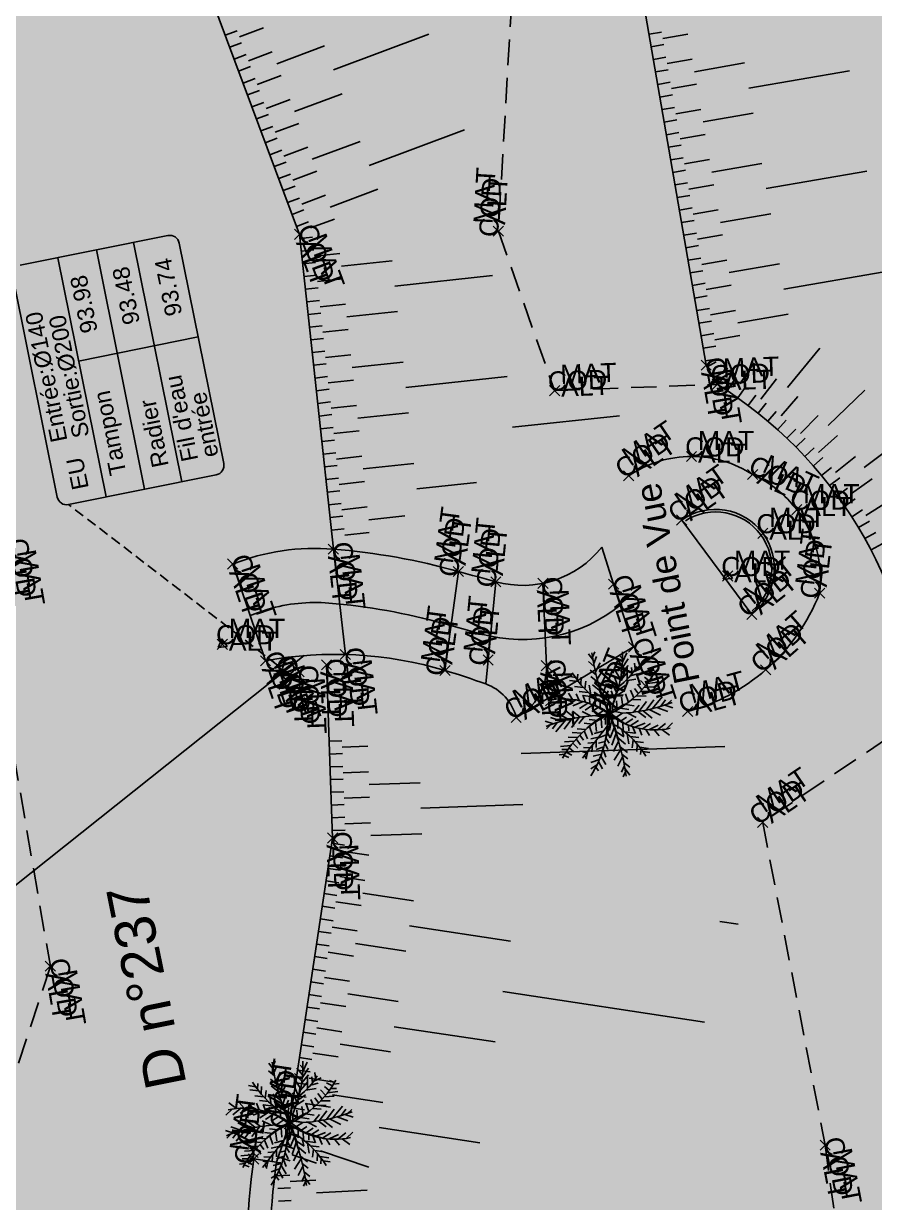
# Model space of a CAD drawing. Extents: x -24 to 1126, y -24 to 2053.
# Drawn here: x 1034.87 to 1051.55, y 1966.89 to 1990 of the extents above; entities that cross this region are included whole.
import ezdxf
from ezdxf.enums import TextEntityAlignment as Align

# ---------------------------------------------------------------- set-up
doc = ezdxf.new("R2010")
doc.units = 0
doc.header["$LTSCALE"] = 2.5
doc.header["$PDMODE"] = 3
doc.header["$PDSIZE"] = 0.1
doc.linetypes.add('CACH200', pattern=[0.12, 0.08, -0.04])
doc.linetypes.add('CACH500', pattern=[0.3, 0.2, -0.1])
doc.layers.get('0').update_dxf_attribs({"linetype": 'CONTINUOUS'})
for name, color, linetype in [('F_CADASTRE_NUMÉROS_PARCELL', 252, 'CONTINUOUS'), ('T_CLOTURES', 7, 'CONTINUOUS'), ('T_HACHURES', 7, 'CONTINUOUS'), ('T_MURS', 7, 'CONTINUOUS'), ('T_RES_EU_LINEAIRE', 6, 'CONTINUOUS'), ('T_RES_EU_TEXTE', 6, 'CONTINUOUS'), ('T_TALUS_BARBULES', 32, 'CONTINUOUS'), ('T_TALUS_CRÊTE', 34, 'CONTINUOUS'), ('T_TALUS_PIED', 34, 'CACH500'), ('T_TEXTES', 7, 'CONTINUOUS'), ('TOPOALT', 7, 'CONTINUOUS'), ('TOPOCOD', 1, 'CONTINUOUS'), ('TOPOMAT', 4, 'CONTINUOUS')]:
    doc.layers.add(name, color=color, linetype=linetype)
doc.styles.add('ARIAL', font='arial.ttf')

msp = doc.modelspace()

# ---------------------------------------------------------------- linework, layer by layer
at = {"color": 0}
for p, q in [((1048.662, 1979.272), (1048.586, 1979.107)), ((1048.767, 1979.123), (1048.662, 1979.272)), ((1048.586, 1979.107), (1048.767, 1979.123)), ((1048.672, 1979.167), (1048.672, 1979.167)), ((1038.757, 1977.935), (1038.68, 1977.769)), ((1038.861, 1977.786), (1038.757, 1977.935)), ((1038.68, 1977.769), (1038.861, 1977.786)), ((1038.766, 1977.83), (1038.766, 1977.83))]:
    msp.add_line(p, q, dxfattribs=at)
at = {"color": 0, "linetype": 'CONTINUOUS'}
for p, q in [((1046.034, 1977.52), (1045.942, 1977.644)), ((1046.023, 1977.579), (1046.07, 1977.681)), ((1046.609, 1977.479), (1046.698, 1977.661)), ((1046.057, 1977.396), (1045.941, 1977.49)), ((1046.046, 1977.455), (1046.101, 1977.588)), ((1046.08, 1977.289), (1046.174, 1977.469)), ((1046.593, 1977.292), (1046.451, 1977.438)), ((1046.605, 1977.416), (1046.493, 1977.543)), ((1046.611, 1977.542), (1046.556, 1977.605)), ((1046.587, 1977.251), (1046.723, 1977.417)), ((1046.6, 1977.356), (1046.723, 1977.543)), ((1046.704, 1977.144), (1046.701, 1977.39)), ((1046.862, 1977.346), (1046.849, 1977.459)), ((1045.686, 1977.181), (1045.546, 1977.204)), ((1045.72, 1977.134), (1045.732, 1977.241)), ((1045.792, 1977.043), (1045.8, 1977.184)), ((1046.094, 1977.231), (1045.977, 1977.325)), ((1046.13, 1977.088), (1045.987, 1977.2)), ((1046.116, 1977.144), (1046.247, 1977.349)), ((1046.16, 1976.981), (1046.262, 1977.182)), ((1046.569, 1977.146), (1046.451, 1977.333)), ((1046.53, 1976.979), (1046.451, 1977.187)), ((1046.561, 1977.106), (1046.702, 1977.271)), ((1046.672, 1977.113), (1046.87, 1977.145)), ((1046.763, 1977.209), (1046.912, 1977.25)), ((1046.802, 1977.258), (1046.786, 1977.375)), ((1046.827, 1977.292), (1046.974, 1977.354)), ((1047.131, 1977.11), (1047.039, 1977.187)), ((1047.19, 1977.196), (1047.075, 1977.253)), ((1047.23, 1977.261), (1047.134, 1977.301)), ((1047.156, 1977.145), (1047.273, 1977.145)), ((1047.212, 1977.232), (1047.324, 1977.245)), ((1045.748, 1977.098), (1045.574, 1977.122)), ((1045.845, 1976.983), (1045.669, 1977.004)), ((1045.874, 1976.952), (1045.891, 1977.108)), ((1045.992, 1976.838), (1045.96, 1977.03)), ((1046.184, 1976.903), (1046.023, 1977.035)), ((1046.21, 1976.821), (1046.294, 1977.059)), ((1046.247, 1976.715), (1046.327, 1976.915)), ((1046.454, 1976.747), (1046.389, 1976.915)), ((1046.498, 1976.871), (1046.409, 1977.061)), ((1046.479, 1976.815), (1046.64, 1976.915)), ((1046.512, 1976.915), (1046.661, 1977.019)), ((1046.833, 1976.778), (1046.767, 1976.932)), ((1046.921, 1976.861), (1046.849, 1976.961)), ((1046.991, 1976.936), (1046.904, 1977.049)), ((1047.059, 1977.016), (1046.961, 1977.117)), ((1047.031, 1976.981), (1047.224, 1976.993)), ((1047.096, 1977.062), (1047.3, 1977.084)), ((1045.229, 1976.742), (1045.101, 1976.622)), ((1045.313, 1976.752), (1045.158, 1976.863)), ((1045.397, 1976.758), (1045.239, 1976.631)), ((1045.459, 1976.759), (1045.365, 1976.873)), ((1045.566, 1976.754), (1045.383, 1976.664)), ((1045.693, 1976.738), (1045.533, 1976.635)), ((1045.628, 1976.748), (1045.554, 1976.868)), ((1045.842, 1976.705), (1045.639, 1976.624)), ((1045.758, 1976.726), (1045.702, 1976.86)), ((1045.938, 1976.887), (1045.761, 1976.907)), ((1045.887, 1976.692), (1045.831, 1976.829)), ((1046.037, 1976.799), (1045.833, 1976.824)), ((1045.967, 1976.665), (1045.961, 1976.778)), ((1046.223, 1976.782), (1046.057, 1976.891)), ((1046.095, 1976.751), (1046.059, 1976.889)), ((1046.079, 1976.618), (1046.067, 1976.766)), ((1046.172, 1976.57), (1046.175, 1976.734)), ((1046.272, 1976.644), (1046.174, 1976.692)), ((1046.3, 1976.572), (1046.34, 1976.769)), ((1046.504, 1976.538), (1046.492, 1976.719)), ((1046.616, 1976.608), (1046.59, 1976.791)), ((1046.729, 1976.691), (1046.668, 1976.861)), ((1046.801, 1976.75), (1046.973, 1976.74)), ((1046.879, 1976.82), (1047.072, 1976.812)), ((1046.931, 1976.513), (1047.081, 1976.708)), ((1046.962, 1976.904), (1047.148, 1976.903)), ((1047.077, 1976.54), (1047.225, 1976.741)), ((1047.198, 1976.568), (1047.388, 1976.798)), ((1047.365, 1976.614), (1047.456, 1976.741)), ((1047.486, 1976.655), (1047.572, 1976.734)), ((1045.558, 1976.357), (1045.337, 1976.471)), ((1045.68, 1976.382), (1045.5, 1976.528)), ((1045.783, 1976.4), (1045.627, 1976.518)), ((1045.931, 1976.678), (1045.769, 1976.572)), ((1045.992, 1976.425), (1045.817, 1976.513)), ((1046.029, 1976.64), (1045.877, 1976.54)), ((1046.131, 1976.592), (1046.006, 1976.509)), ((1046.237, 1976.531), (1046.082, 1976.429)), ((1046.413, 1976.488), (1046.414, 1976.649)), ((1046.457, 1976.378), (1046.611, 1976.48)), ((1046.464, 1976.515), (1046.618, 1976.478)), ((1046.568, 1976.577), (1046.737, 1976.552)), ((1046.669, 1976.646), (1046.836, 1976.623)), ((1046.701, 1976.484), (1046.877, 1976.396)), ((1046.827, 1976.498), (1046.94, 1976.633)), ((1046.91, 1976.509), (1047.066, 1976.392)), ((1047.013, 1976.527), (1047.193, 1976.382)), ((1047.135, 1976.553), (1047.356, 1976.438)), ((1047.282, 1976.59), (1047.497, 1976.513)), ((1047.438, 1976.638), (1047.597, 1976.586)), ((1045.256, 1976.271), (1045.097, 1976.323)), ((1045.208, 1976.255), (1045.121, 1976.175)), ((1045.412, 1976.319), (1045.197, 1976.396)), ((1045.329, 1976.295), (1045.238, 1976.169)), ((1045.495, 1976.341), (1045.306, 1976.112)), ((1045.617, 1976.369), (1045.469, 1976.168)), ((1045.763, 1976.396), (1045.613, 1976.201)), ((1045.867, 1976.411), (1045.753, 1976.277)), ((1046.024, 1976.263), (1045.857, 1976.286)), ((1046.125, 1976.332), (1045.956, 1976.357)), ((1046.23, 1976.394), (1046.076, 1976.431)), ((1046.078, 1976.301), (1046.103, 1976.118)), ((1046.189, 1976.371), (1046.202, 1976.19)), ((1046.28, 1976.422), (1046.28, 1976.26)), ((1046.394, 1976.337), (1046.353, 1976.14)), ((1046.421, 1976.265), (1046.519, 1976.217)), ((1046.522, 1976.339), (1046.518, 1976.176)), ((1046.563, 1976.317), (1046.687, 1976.4)), ((1046.615, 1976.292), (1046.626, 1976.143)), ((1046.665, 1976.269), (1046.816, 1976.37)), ((1046.726, 1976.244), (1046.732, 1976.131)), ((1046.762, 1976.232), (1046.924, 1976.337)), ((1046.851, 1976.204), (1047.055, 1976.286)), ((1047, 1976.171), (1047.161, 1976.274)), ((1047.127, 1976.155), (1047.31, 1976.245)), ((1047.297, 1976.151), (1047.454, 1976.278)), ((1047.464, 1976.167), (1047.592, 1976.288)), ((1045.732, 1976.005), (1045.546, 1976.007)), ((1045.815, 1976.089), (1045.622, 1976.097)), ((1045.892, 1976.159), (1045.721, 1976.169)), ((1045.773, 1976.048), (1045.845, 1975.949)), ((1045.861, 1976.132), (1045.927, 1975.977)), ((1045.964, 1976.218), (1046.025, 1976.048)), ((1046.143, 1976.011), (1045.991, 1975.973)), ((1046.234, 1976.126), (1046.054, 1976.078)), ((1046.293, 1976.056), (1046.129, 1975.992)), ((1046.283, 1975.994), (1046.347, 1975.89)), ((1046.366, 1975.994), (1046.302, 1976.12)), ((1046.447, 1976.194), (1046.366, 1975.994)), ((1046.483, 1976.088), (1046.4, 1975.85)), ((1046.47, 1976.127), (1046.637, 1976.018)), ((1046.509, 1976.006), (1046.671, 1975.874)), ((1046.599, 1976.158), (1046.634, 1976.02)), ((1046.657, 1976.111), (1046.86, 1976.085)), ((1046.702, 1976.072), (1046.733, 1975.879)), ((1046.755, 1976.022), (1046.932, 1976.002)), ((1046.807, 1976.217), (1046.863, 1976.08)), ((1046.935, 1976.183), (1046.991, 1976.049)), ((1047.066, 1976.161), (1047.139, 1976.041)), ((1047.234, 1976.151), (1047.328, 1976.036)), ((1047.381, 1976.157), (1047.535, 1976.046)), ((1045.598, 1975.847), (1045.394, 1975.825)), ((1045.538, 1975.764), (1045.42, 1975.764)), ((1045.663, 1975.928), (1045.47, 1975.916)), ((1045.562, 1975.799), (1045.655, 1975.722)), ((1045.634, 1975.894), (1045.733, 1975.792)), ((1045.702, 1975.973), (1045.79, 1975.86)), ((1045.979, 1975.799), (1045.845, 1975.806)), ((1046.061, 1975.905), (1045.928, 1975.89)), ((1046.023, 1975.856), (1046.012, 1975.722)), ((1046.097, 1975.951), (1046.096, 1975.806)), ((1046.244, 1975.821), (1046.096, 1975.764)), ((1046.27, 1975.926), (1046.138, 1975.89)), ((1046.229, 1975.768), (1046.284, 1975.618)), ((1046.262, 1975.89), (1046.326, 1975.764)), ((1046.533, 1975.928), (1046.431, 1975.727)), ((1046.578, 1975.765), (1046.446, 1975.56)), ((1046.563, 1975.821), (1046.706, 1975.709)), ((1046.82, 1975.957), (1046.803, 1975.801)), ((1046.848, 1975.926), (1047.025, 1975.905)), ((1046.901, 1975.866), (1046.894, 1975.725)), ((1046.946, 1975.812), (1047.119, 1975.787)), ((1046.974, 1975.775), (1046.962, 1975.668)), ((1045.481, 1975.677), (1045.369, 1975.664)), ((1045.464, 1975.648), (1045.56, 1975.609)), ((1045.503, 1975.713), (1045.619, 1975.656)), ((1045.905, 1975.703), (1045.824, 1975.722)), ((1045.867, 1975.654), (1045.907, 1975.576)), ((1045.931, 1975.737), (1045.899, 1975.592)), ((1046.157, 1975.568), (1045.991, 1975.513)), ((1046.198, 1975.674), (1046.033, 1975.639)), ((1046.141, 1975.532), (1046.221, 1975.388)), ((1046.184, 1975.637), (1046.284, 1975.471)), ((1046.613, 1975.62), (1046.519, 1975.441)), ((1046.6, 1975.678), (1046.717, 1975.584)), ((1047.008, 1975.729), (1047.147, 1975.706)), ((1046.109, 1975.465), (1045.991, 1975.388)), ((1046.088, 1975.422), (1046.138, 1975.346)), ((1046.648, 1975.454), (1046.593, 1975.321)), ((1046.67, 1975.331), (1046.624, 1975.229)), ((1046.636, 1975.513), (1046.752, 1975.419)), ((1046.66, 1975.389), (1046.752, 1975.265)), ((1039.765, 1969.494), (1039.673, 1969.618)), ((1039.755, 1969.552), (1039.801, 1969.654)), ((1039.777, 1969.428), (1039.832, 1969.562)), ((1040.343, 1969.516), (1040.287, 1969.579)), ((1040.34, 1969.453), (1040.429, 1969.635)), ((1039.788, 1969.369), (1039.672, 1969.464)), ((1039.825, 1969.205), (1039.708, 1969.299)), ((1039.812, 1969.262), (1039.905, 1969.442)), ((1039.847, 1969.118), (1039.979, 1969.322)), ((1040.324, 1969.266), (1040.182, 1969.411)), ((1040.3, 1969.12), (1040.182, 1969.307)), ((1040.337, 1969.39), (1040.224, 1969.516)), ((1040.318, 1969.225), (1040.454, 1969.39)), ((1040.331, 1969.33), (1040.454, 1969.516)), ((1040.435, 1969.117), (1040.432, 1969.363)), ((1040.533, 1969.232), (1040.517, 1969.349)), ((1040.558, 1969.266), (1040.705, 1969.328)), ((1040.593, 1969.32), (1040.58, 1969.432)), ((1039.417, 1969.154), (1039.277, 1969.177)), ((1039.479, 1969.071), (1039.305, 1969.095)), ((1039.451, 1969.108), (1039.463, 1969.214)), ((1039.523, 1969.016), (1039.531, 1969.157)), ((1039.605, 1968.925), (1039.622, 1969.081)), ((1039.861, 1969.061), (1039.719, 1969.174)), ((1039.891, 1968.955), (1039.993, 1969.156)), ((1040.261, 1968.952), (1040.182, 1969.16)), ((1040.292, 1969.08), (1040.433, 1969.244)), ((1040.403, 1969.086), (1040.601, 1969.118)), ((1040.495, 1969.183), (1040.643, 1969.223)), ((1040.79, 1968.989), (1040.692, 1969.091)), ((1040.862, 1969.083), (1040.77, 1969.161)), ((1040.921, 1969.17), (1040.806, 1969.227)), ((1040.827, 1969.036), (1041.031, 1969.057)), ((1040.961, 1969.234), (1040.865, 1969.274)), ((1040.887, 1969.118), (1041.004, 1969.118)), ((1040.943, 1969.205), (1041.055, 1969.218)), ((1039.044, 1968.726), (1038.889, 1968.836)), ((1039.19, 1968.732), (1039.096, 1968.846)), ((1039.359, 1968.721), (1039.286, 1968.842)), ((1039.576, 1968.956), (1039.4, 1968.978)), ((1039.489, 1968.699), (1039.433, 1968.834)), ((1039.669, 1968.861), (1039.492, 1968.881)), ((1039.723, 1968.811), (1039.691, 1969.003)), ((1039.915, 1968.876), (1039.754, 1969.009)), ((1039.954, 1968.756), (1039.788, 1968.865)), ((1039.826, 1968.725), (1039.791, 1968.863)), ((1039.941, 1968.794), (1040.025, 1969.032)), ((1039.978, 1968.689), (1040.059, 1968.888)), ((1040.185, 1968.72), (1040.12, 1968.888)), ((1040.229, 1968.845), (1040.141, 1969.035)), ((1040.21, 1968.789), (1040.371, 1968.888)), ((1040.243, 1968.889), (1040.392, 1968.993)), ((1040.461, 1968.665), (1040.399, 1968.834)), ((1040.564, 1968.751), (1040.498, 1968.906)), ((1040.652, 1968.835), (1040.58, 1968.934)), ((1040.723, 1968.91), (1040.635, 1969.023)), ((1040.693, 1968.877), (1040.879, 1968.876)), ((1040.762, 1968.955), (1040.955, 1968.967)), ((1038.96, 1968.716), (1038.832, 1968.595)), ((1039.128, 1968.731), (1038.97, 1968.604)), ((1039.297, 1968.727), (1039.114, 1968.638)), ((1039.424, 1968.712), (1039.264, 1968.609)), ((1039.573, 1968.679), (1039.37, 1968.597)), ((1039.663, 1968.651), (1039.5, 1968.546)), ((1039.618, 1968.666), (1039.562, 1968.803)), ((1039.768, 1968.772), (1039.564, 1968.797)), ((1039.76, 1968.614), (1039.608, 1968.513)), ((1039.698, 1968.638), (1039.692, 1968.751)), ((1039.81, 1968.591), (1039.799, 1968.74)), ((1039.903, 1968.543), (1039.906, 1968.707)), ((1040.003, 1968.618), (1039.905, 1968.665)), ((1040.031, 1968.545), (1040.071, 1968.742)), ((1040.144, 1968.461), (1040.145, 1968.623)), ((1040.235, 1968.512), (1040.223, 1968.693)), ((1040.347, 1968.582), (1040.321, 1968.764)), ((1040.4, 1968.619), (1040.567, 1968.597)), ((1040.532, 1968.724), (1040.704, 1968.714)), ((1040.558, 1968.471), (1040.671, 1968.606)), ((1040.61, 1968.794), (1040.803, 1968.785)), ((1040.662, 1968.486), (1040.812, 1968.681)), ((1040.808, 1968.513), (1040.956, 1968.715)), ((1040.929, 1968.541), (1041.119, 1968.771)), ((1041.096, 1968.588), (1041.187, 1968.714)), ((1041.169, 1968.611), (1041.328, 1968.559)), ((1041.217, 1968.628), (1041.303, 1968.708)), ((1039.143, 1968.293), (1038.928, 1968.369)), ((1039.289, 1968.33), (1039.068, 1968.445)), ((1039.411, 1968.356), (1039.231, 1968.501)), ((1039.494, 1968.37), (1039.344, 1968.175)), ((1039.515, 1968.373), (1039.358, 1968.491)), ((1039.598, 1968.385), (1039.484, 1968.25)), ((1039.723, 1968.398), (1039.548, 1968.487)), ((1039.862, 1968.565), (1039.737, 1968.482)), ((1039.961, 1968.368), (1039.807, 1968.404)), ((1039.968, 1968.505), (1039.813, 1968.403)), ((1040.012, 1968.395), (1040.011, 1968.233)), ((1040.188, 1968.352), (1040.342, 1968.453)), ((1040.195, 1968.488), (1040.349, 1968.452)), ((1040.294, 1968.291), (1040.419, 1968.374)), ((1040.299, 1968.551), (1040.468, 1968.525)), ((1040.432, 1968.458), (1040.608, 1968.369)), ((1040.641, 1968.483), (1040.797, 1968.365)), ((1040.744, 1968.501), (1040.924, 1968.355)), ((1040.866, 1968.526), (1041.087, 1968.411)), ((1041.013, 1968.563), (1041.228, 1968.487)), ((1038.987, 1968.245), (1038.828, 1968.297)), ((1038.939, 1968.228), (1038.852, 1968.148)), ((1039.06, 1968.268), (1038.969, 1968.142)), ((1039.226, 1968.315), (1039.037, 1968.085)), ((1039.348, 1968.343), (1039.2, 1968.141)), ((1039.623, 1968.132), (1039.452, 1968.142)), ((1039.755, 1968.237), (1039.589, 1968.259)), ((1039.857, 1968.306), (1039.687, 1968.331)), ((1039.695, 1968.191), (1039.756, 1968.022)), ((1039.809, 1968.274), (1039.834, 1968.092)), ((1039.92, 1968.345), (1039.933, 1968.163)), ((1040.125, 1968.311), (1040.084, 1968.114)), ((1040.178, 1968.168), (1040.097, 1967.968)), ((1040.152, 1968.238), (1040.25, 1968.191)), ((1040.253, 1968.313), (1040.249, 1968.149)), ((1040.33, 1968.131), (1040.365, 1967.993)), ((1040.346, 1968.265), (1040.357, 1968.116)), ((1040.396, 1968.242), (1040.547, 1968.343)), ((1040.457, 1968.218), (1040.463, 1968.105)), ((1040.493, 1968.205), (1040.655, 1968.311)), ((1040.538, 1968.19), (1040.594, 1968.053)), ((1040.582, 1968.177), (1040.786, 1968.259)), ((1040.666, 1968.157), (1040.722, 1968.022)), ((1040.731, 1968.144), (1040.892, 1968.247)), ((1040.797, 1968.135), (1040.87, 1968.014)), ((1040.858, 1968.129), (1041.041, 1968.218)), ((1041.028, 1968.125), (1041.185, 1968.252)), ((1041.112, 1968.13), (1041.266, 1968.02)), ((1041.195, 1968.14), (1041.324, 1968.261)), ((1039.394, 1967.901), (1039.201, 1967.889)), ((1039.463, 1967.979), (1039.277, 1967.98)), ((1039.546, 1968.063), (1039.353, 1968.071)), ((1039.433, 1967.946), (1039.521, 1967.833)), ((1039.504, 1968.021), (1039.576, 1967.922)), ((1039.592, 1968.105), (1039.658, 1967.95)), ((1039.874, 1967.984), (1039.722, 1967.947)), ((1039.965, 1968.1), (1039.785, 1968.051)), ((1039.828, 1967.925), (1039.827, 1967.779)), ((1040.024, 1968.029), (1039.86, 1967.965)), ((1040.001, 1967.899), (1039.869, 1967.863)), ((1040.014, 1967.968), (1040.078, 1967.863)), ((1040.097, 1967.968), (1040.033, 1968.094)), ((1040.214, 1968.062), (1040.131, 1967.824)), ((1040.264, 1967.901), (1040.162, 1967.7)), ((1040.201, 1968.1), (1040.368, 1967.991)), ((1040.24, 1967.98), (1040.402, 1967.847)), ((1040.388, 1968.084), (1040.591, 1968.059)), ((1040.433, 1968.045), (1040.464, 1967.853)), ((1040.486, 1967.995), (1040.663, 1967.975)), ((1040.551, 1967.931), (1040.534, 1967.775)), ((1040.579, 1967.9), (1040.756, 1967.878)), ((1040.965, 1968.124), (1041.059, 1968.01)), ((1039.329, 1967.82), (1039.125, 1967.799)), ((1039.269, 1967.738), (1039.151, 1967.738)), ((1039.234, 1967.686), (1039.35, 1967.629)), ((1039.293, 1967.773), (1039.386, 1967.695)), ((1039.365, 1967.867), (1039.464, 1967.765)), ((1039.636, 1967.677), (1039.555, 1967.696)), ((1039.71, 1967.773), (1039.576, 1967.779)), ((1039.662, 1967.71), (1039.63, 1967.565)), ((1039.792, 1967.878), (1039.659, 1967.863)), ((1039.754, 1967.829), (1039.743, 1967.696)), ((1039.975, 1967.794), (1039.827, 1967.738)), ((1039.96, 1967.742), (1040.015, 1967.591)), ((1039.993, 1967.863), (1040.057, 1967.738)), ((1040.309, 1967.738), (1040.177, 1967.534)), ((1040.294, 1967.795), (1040.437, 1967.682)), ((1040.632, 1967.84), (1040.625, 1967.699)), ((1040.677, 1967.785), (1040.85, 1967.761)), ((1040.705, 1967.748), (1040.693, 1967.642)), ((1040.739, 1967.702), (1040.878, 1967.679)), ((1039.212, 1967.651), (1039.1, 1967.638)), ((1039.195, 1967.622), (1039.291, 1967.582)), ((1039.598, 1967.627), (1039.638, 1967.549)), ((1039.888, 1967.541), (1039.722, 1967.487)), ((1039.841, 1967.438), (1039.722, 1967.361)), ((1039.929, 1967.647), (1039.764, 1967.612)), ((1039.872, 1967.506), (1039.952, 1967.361)), ((1039.915, 1967.61), (1040.015, 1967.445)), ((1040.344, 1967.594), (1040.251, 1967.414)), ((1040.331, 1967.651), (1040.448, 1967.557)), ((1040.367, 1967.487), (1040.483, 1967.392)), ((1039.819, 1967.396), (1039.869, 1967.319)), ((1040.379, 1967.428), (1040.324, 1967.294)), ((1040.401, 1967.304), (1040.355, 1967.202)), ((1040.391, 1967.362), (1040.483, 1967.238))]:
    msp.add_line(p, q, dxfattribs=at)
for p, q in [((1039.843, 1977.421), (1040.12, 1977.569)), ((1039.991, 1977.145), (1039.843, 1977.421)), ((1040.12, 1977.569), (1040.268, 1977.293)), ((1040.268, 1977.293), (1039.991, 1977.145))]:
    msp.add_line(p, q)
msp.add_circle((1040.056, 1977.357), 0.11)
for centre, radius, start, end in [((1051.072, 1978.422), 5.119, 188.516, 202.606), ((1044.282, 1977.59), 2.33, 336.1943, 2.2988), ((1045.897, 1977.935), 1.13, 304.4561, 331.4948), ((1047.353, 1978.359), 2.042, 212.1217, 234.7352), ((1045.485, 1978.291), 2.026, 295.5696, 331.0899), ((1045.448, 1975.28), 1.479, 52.5989, 101.7634), ((1048.303, 1977.522), 2.2, 198.8657, 208.393), ((1046.429, 1979.632), 3.159, 273.4205, 291.3892), ((1047.227, 1974.604), 2.05, 115.4351, 150.987), ((1047.359, 1974.518), 2.209, 117.8553, 131.0663), ((1045.695, 1975.619), 1.079, 53.632, 73.238), ((1048.459, 1972.671), 4.368, 114.0335, 119.0967), ((1047.245, 1977.63), 1.479, 232.5989, 281.7634), ((1041.621, 1974.487), 5.119, 8.516, 22.606), ((1044.318, 1975.522), 2.248, 12.1313, 24.7386), ((1044.631, 1973.735), 3.245, 51.2827, 57.6416), ((1046.264, 1973.278), 3.159, 93.4204, 111.3892), ((1082.889, 1947.302), 46.631, 141.6662, 142.6422), ((1044.303, 1976.351), 2.012, 326.851, 2.4966), ((1045.437, 1976.34), 0.915, 337.8337, 5.9061), ((1045.34, 1974.55), 2.042, 32.1218, 54.7348), ((1044.803, 1970.396), 5.119, 188.516, 202.606), ((1038.013, 1969.564), 2.33, 336.1943, 2.2988), ((1039.629, 1969.909), 1.13, 304.4561, 331.4948), ((1041.084, 1970.332), 2.042, 212.1217, 234.7352), ((1039.216, 1970.264), 2.026, 295.5696, 331.0899), ((1039.179, 1967.253), 1.479, 52.5989, 101.7634), ((1039.426, 1967.592), 1.079, 53.632, 73.238), ((1042.034, 1969.495), 2.2, 198.8657, 208.393), ((1042.19, 1964.645), 4.368, 114.0335, 119.0967), ((1040.16, 1971.605), 3.159, 273.4205, 291.3892), ((1039.995, 1965.251), 3.159, 93.4204, 111.3892), ((1040.958, 1966.577), 2.05, 115.4351, 150.987), ((1041.09, 1966.492), 2.209, 117.8553, 131.0663), ((1038.034, 1968.324), 2.012, 326.851, 2.4966), ((1039.168, 1968.313), 0.915, 337.8337, 5.9061), ((1040.976, 1969.603), 1.479, 232.5989, 281.7634), ((1035.352, 1966.46), 5.119, 8.516, 22.606), ((1038.049, 1967.496), 2.248, 12.1313, 24.7386), ((1038.362, 1965.708), 3.245, 51.2827, 57.6416), ((1076.62, 1939.275), 46.631, 141.6662, 142.6422), ((1039.071, 1966.524), 2.042, 32.1218, 54.7348)]:
    msp.add_arc(centre, radius, start, end, dxfattribs=at)
at = {"color": 0}
for p in [(1040.277, 1985.868), (1044.176, 1985.931), (1048.252, 1983.304), (1048.469, 1982.927), (1045.279, 1982.805), (1047.964, 1981.513), (1046.732, 1981.134), (1049.163, 1981.158), (1047.772, 1980.265), (1050.028, 1980.471), (1049.361, 1980.007), (1040.942, 1979.696), (1038.968, 1979.403), (1043.392, 1979.257), (1048.672, 1979.167), (1044.127, 1979.055), (1045.05, 1979.024), (1046.437, 1979.008), (1050.475, 1978.831), (1049.146, 1978.414), (1038.766, 1977.83), (1046.829, 1977.777), (1039.61, 1977.506), (1041.177, 1977.629), (1043.976, 1977.52), (1039.843, 1977.421), (1040.268, 1977.293), (1040.807, 1977.426), (1043.13, 1977.316), (1045.117, 1977.411), (1049.418, 1977.33), (1044.526, 1976.394), (1046.347, 1976.455), (1047.89, 1976.512), (1049.359, 1974.338), (1040.927, 1974.03), (1035.393, 1971.518), (1040.078, 1968.428), (1050.584, 1968.008), (1039.38, 1967.737)]:
    msp.add_point(p, dxfattribs=at)
at = {"layer": 'T_CLOTURES'}
for start, end in [(36.5276, 122.3692), (310.8174, 36.5276)]:
    msp.add_arc((1048.434, 1979.321), 1.104, start, end, dxfattribs=at)
at = {"layer": 'T_HACHURES', "color": 31}
for points in [[(1042.306, 1911.922), (1035.496, 2027.208), (1042.306, 2028.48)], [(1042.306, 1911.922), (1042.306, 2028.48), (1045.251, 1912.516)], [(1045.251, 1912.516), (1042.306, 2028.48), (1045.251, 2023.101)], [(1035.496, 1910.55), (1033.871, 2026.98), (1035.496, 2027.208)], [(1035.496, 1910.55), (1035.496, 2027.208), (1042.306, 1911.922)], [(1033.871, 1910.222), (1033.871, 2026.98), (1035.496, 1910.55)], [(1045.251, 1912.516), (1045.251, 2023.101), (1053.746, 1914.228)], [(1053.746, 1914.228), (1045.251, 2023.101), (1053.746, 2008.297)]]:
    msp.add_solid(points, dxfattribs=at)
at = {"layer": 'T_MURS'}
for p, q in [((1047.772, 1980.265), (1049.146, 1978.414)), ((1040.942, 1979.696), (1041.177, 1977.629)), ((1046.437, 1979.008), (1046.206, 1979.732)), ((1039.61, 1977.506), (1038.968, 1979.403)), ((1043.13, 1977.316), (1043.392, 1979.257)), ((1044.127, 1979.055), (1043.976, 1977.52)), ((1045.05, 1979.024), (1045.117, 1977.411)), ((1046.829, 1977.777), (1046.437, 1979.008)), ((1039.66, 1978.516), (1039.309, 1978.397)), ((1044.526, 1976.394), (1046.829, 1977.777)), ((1043.976, 1977.52), (1043.929, 1977.052)), ((1039.38, 1967.737), (1039.825, 1967.676))]:
    msp.add_line(p, q, dxfattribs=at)
for centre, radius, start, end in [((1047.966, 1979.317), 2.196, 90.0525, 124.1796), ((1047.966, 1979.317), 2.196, 56.9701, 90.0525), ((1048.234, 1979.101), 2.257, 37.3708, 65.6945), ((1048.434, 1979.321), 1.154, 36.5276, 125.0393), ((1048.234, 1979.101), 2.257, 353.1217, 37.3708), ((1048.434, 1979.321), 1.154, 308.1474, 36.5276), ((1040.581, 1975.334), 4.377, 85.2707, 111.6314), ((1039.855, 1966.557), 13.184, 74.4384, 85.2707), ((1044.652, 1980.972), 1.987, 254.6987, 321.4271), ((1088.422, 2140.956), 167.851, 254.43837, 254.69874), ((1046.873, 1980.246), 3.87, 311.108, 338.5457), ((1040.578, 1975.423), 3.226, 85.0887, 106.548), ((1039.855, 1966.557), 12.122, 74.4384, 85.2707), ((1044.652, 1980.972), 3.05, 254.6987, 308.9083), ((1088.422, 2140.956), 168.913, 254.43837, 254.69874), ((1040.979, 1970.137), 7.495, 73.3176, 100.5192), ((1044.026, 1977.365), 1.092, 297.2382, 2.4026), ((1038.861, 1963.07), 14.872, 70.0744, 73.3176), ((1046.873, 1980.246), 3.87, 285.2246, 311.108), ((1043.606, 1976.159), 0.95, 14.3173, 70.0744), ((1054.876, 1965.628), 15.64, 172.2497, 183.9989), ((1054.876, 1965.628), 15.19, 172.2497, 183.9989)]:
    msp.add_arc(centre, radius, start, end, dxfattribs=at)
at = {"layer": 'T_RES_EU_LINEAIRE'}
msp.add_line((1040.37, 1977.607), (1031.663, 1970.682), dxfattribs=at)
at = {"layer": 'T_RES_EU_TEXTE', "linetype": 'CONTINUOUS'}
for p, q in [((1037.698, 1985.845), (1034.803, 1985.261)), ((1037.971, 1981.018), (1037.025, 1985.709)), ((1038.791, 1981.374), (1037.919, 1985.698)), ((1037.24, 1980.87), (1036.294, 1985.562)), ((1036.484, 1980.718), (1035.539, 1985.409)), ((1034.657, 1985.04), (1035.528, 1980.717)), ((1038.29, 1983.857), (1035.947, 1983.384)), ((1035.749, 1980.57), (1038.644, 1981.153))]:
    msp.add_line(p, q, dxfattribs=at)
at = {"layer": 'T_RES_EU_TEXTE', "linetype": 'CACH200'}
msp.add_line((1039.843, 1977.421), (1035.749, 1980.57), dxfattribs=at)
at = {"layer": 'T_RES_EU_TEXTE', "linetype": 'CONTINUOUS'}
for centre, radius, start, end in [((1037.735, 1985.661), 0.187, 11.3966, 101.3966), ((1038.607, 1981.337), 0.188, 281.3945, 11.3966), ((1035.712, 1980.754), 0.188, 191.3966, 281.3945)]:
    msp.add_arc(centre, radius, start, end, dxfattribs=at)
at = {"layer": 'T_TALUS_BARBULES'}
for p, q in [((1038.821, 1989.773), (1039.056, 1989.86)), ((1039.099, 1989.743), (1039.568, 1989.918)), ((1040.941, 1989.095), (1042.816, 1989.794)), ((1047.131, 1989.793), (1047.378, 1989.835)), ((1047.399, 1989.712), (1047.892, 1989.797)), ((1038.909, 1989.539), (1039.143, 1989.626)), ((1039.274, 1989.274), (1039.743, 1989.449)), ((1039.83, 1989.215), (1040.767, 1989.564)), ((1047.174, 1989.547), (1047.42, 1989.589)), ((1038.996, 1989.304), (1039.23, 1989.392)), ((1047.217, 1989.3), (1047.463, 1989.343)), ((1047.484, 1989.22), (1047.977, 1989.305)), ((1048.019, 1989.058), (1049.005, 1989.229)), ((1039.083, 1989.07), (1039.318, 1989.157)), ((1039.449, 1988.806), (1039.917, 1988.981)), ((1047.259, 1989.054), (1047.505, 1989.096)), ((1049.09, 1988.736), (1051.061, 1989.076)), ((1039.171, 1988.836), (1039.405, 1988.923)), ((1047.302, 1988.807), (1047.548, 1988.85)), ((1047.569, 1988.727), (1048.062, 1988.812)), ((1039.258, 1988.601), (1039.492, 1988.689)), ((1039.623, 1988.337), (1040.092, 1988.512)), ((1040.179, 1988.278), (1041.116, 1988.627)), ((1047.344, 1988.561), (1047.591, 1988.604)), ((1039.345, 1988.367), (1039.58, 1988.455)), ((1047.387, 1988.315), (1047.633, 1988.357)), ((1047.654, 1988.234), (1048.147, 1988.319)), ((1048.19, 1988.073), (1049.175, 1988.243)), ((1039.433, 1988.133), (1039.667, 1988.22)), ((1039.798, 1987.869), (1040.266, 1988.043)), ((1047.429, 1988.068), (1047.676, 1988.111)), ((1039.52, 1987.899), (1039.754, 1987.986)), ((1041.64, 1987.221), (1043.514, 1987.92)), ((1047.472, 1987.822), (1047.718, 1987.865)), ((1047.739, 1987.741), (1048.232, 1987.827)), ((1039.607, 1987.664), (1039.841, 1987.752)), ((1039.972, 1987.4), (1040.441, 1987.575)), ((1040.528, 1987.341), (1041.465, 1987.69)), ((1047.514, 1987.576), (1047.761, 1987.618)), ((1039.694, 1987.43), (1039.929, 1987.517)), ((1047.557, 1987.329), (1047.803, 1987.372)), ((1047.825, 1987.249), (1048.317, 1987.334)), ((1039.782, 1987.196), (1040.016, 1987.283)), ((1040.147, 1986.932), (1040.616, 1987.106)), ((1047.6, 1987.083), (1047.846, 1987.126)), ((1048.36, 1987.087), (1049.345, 1987.258)), ((1049.43, 1986.765), (1051.401, 1987.105)), ((1039.869, 1986.962), (1040.103, 1987.049)), ((1047.642, 1986.837), (1047.888, 1986.879)), ((1039.956, 1986.727), (1040.191, 1986.815)), ((1040.322, 1986.463), (1040.79, 1986.638)), ((1040.877, 1986.404), (1041.814, 1986.753)), ((1047.685, 1986.59), (1047.931, 1986.633)), ((1047.91, 1986.756), (1048.402, 1986.841)), ((1040.044, 1986.493), (1040.278, 1986.58)), ((1040.131, 1986.259), (1040.365, 1986.346)), ((1040.496, 1985.995), (1040.965, 1986.169)), ((1047.727, 1986.344), (1047.974, 1986.386)), ((1047.995, 1986.263), (1048.488, 1986.348)), ((1048.53, 1986.102), (1049.516, 1986.272)), ((1040.218, 1986.025), (1040.453, 1986.112)), ((1047.77, 1986.098), (1048.016, 1986.14)), ((1040.285, 1985.786), (1040.534, 1985.812)), ((1047.812, 1985.851), (1048.059, 1985.894)), ((1048.08, 1985.771), (1048.573, 1985.856)), ((1040.312, 1985.537), (1040.561, 1985.564)), ((1040.574, 1985.44), (1041.071, 1985.493)), ((1047.855, 1985.605), (1048.101, 1985.647)), ((1040.339, 1985.288), (1040.588, 1985.315)), ((1041.098, 1985.245), (1042.092, 1985.352)), ((1047.897, 1985.359), (1048.144, 1985.401)), ((1048.165, 1985.278), (1048.658, 1985.363)), ((1048.7, 1985.117), (1049.686, 1985.287)), ((1040.366, 1985.04), (1040.614, 1985.067)), ((1042.146, 1984.855), (1044.062, 1985.061)), ((1047.94, 1985.112), (1048.186, 1985.155)), ((1049.771, 1984.794), (1051.742, 1985.135)), ((1040.393, 1984.791), (1040.641, 1984.818)), ((1040.628, 1984.942), (1041.125, 1984.996)), ((1047.983, 1984.866), (1048.229, 1984.908)), ((1048.25, 1984.785), (1048.743, 1984.87)), ((1040.419, 1984.543), (1040.668, 1984.57)), ((1048.025, 1984.619), (1048.271, 1984.662)), ((1040.446, 1984.294), (1040.695, 1984.321)), ((1040.681, 1984.445), (1041.179, 1984.499)), ((1041.205, 1984.25), (1042.2, 1984.358)), ((1048.068, 1984.373), (1048.314, 1984.416)), ((1048.335, 1984.293), (1048.828, 1984.378)), ((1048.11, 1984.127), (1048.357, 1984.169)), ((1048.871, 1984.131), (1049.856, 1984.302)), ((1040.473, 1984.046), (1040.722, 1984.072)), ((1040.735, 1983.948), (1041.232, 1984.002)), ((1048.153, 1983.88), (1048.399, 1983.923)), ((1048.42, 1983.8), (1048.913, 1983.885)), ((1040.5, 1983.797), (1040.748, 1983.824)), ((1048.195, 1983.634), (1048.442, 1983.677)), ((1049.843, 1982.862), (1050.478, 1983.635)), ((1040.527, 1983.549), (1040.775, 1983.575)), ((1040.789, 1983.451), (1041.286, 1983.505)), ((1048.238, 1983.388), (1048.484, 1983.43)), ((1040.553, 1983.3), (1040.802, 1983.327)), ((1041.313, 1983.256), (1042.307, 1983.363)), ((1048.272, 1983.269), (1048.448, 1983.37)), ((1048.397, 1983.053), (1048.614, 1983.177)), ((1048.908, 1982.939), (1049.19, 1983.352)), ((1040.58, 1983.051), (1040.829, 1983.078)), ((1040.842, 1982.954), (1041.339, 1983.008)), ((1042.36, 1982.866), (1044.349, 1983.081)), ((1048.459, 1982.944), (1048.52, 1982.979)), ((1048.663, 1982.803), (1048.801, 1983.011)), ((1049.324, 1982.637), (1049.63, 1983.032)), ((1040.607, 1982.803), (1040.856, 1982.83)), ((1048.869, 1982.662), (1049.014, 1982.866)), ((1049.072, 1982.515), (1049.222, 1982.715)), ((1050.641, 1982.123), (1051.363, 1982.815)), ((1040.634, 1982.554), (1040.882, 1982.581)), ((1040.896, 1982.457), (1041.393, 1982.51)), ((1049.269, 1982.362), (1049.425, 1982.557)), ((1049.722, 1982.31), (1050.05, 1982.686)), ((1040.661, 1982.306), (1040.909, 1982.333)), ((1041.42, 1982.262), (1042.414, 1982.369)), ((1044.456, 1982.086), (1046.552, 1982.312)), ((1049.462, 1982.203), (1049.624, 1982.394)), ((1050.099, 1981.96), (1050.45, 1982.316)), ((1040.687, 1982.057), (1040.936, 1982.084)), ((1040.949, 1981.96), (1041.447, 1982.013)), ((1049.651, 1982.038), (1049.818, 1982.224)), ((1049.834, 1981.869), (1050.007, 1982.049)), ((1040.714, 1981.809), (1040.963, 1981.835)), ((1050.012, 1981.693), (1050.19, 1981.869)), ((1050.455, 1981.588), (1050.826, 1981.924)), ((1051.346, 1981.294), (1052.145, 1981.897)), ((1040.741, 1981.56), (1040.99, 1981.587)), ((1050.185, 1981.513), (1050.368, 1981.683)), ((1040.768, 1981.312), (1041.016, 1981.338)), ((1041.003, 1981.463), (1041.5, 1981.516)), ((1041.527, 1981.268), (1042.521, 1981.375)), ((1050.353, 1981.327), (1050.541, 1981.492)), ((1050.789, 1981.197), (1051.179, 1981.509)), ((1040.795, 1981.063), (1041.043, 1981.09)), ((1050.515, 1981.137), (1050.708, 1981.296)), ((1050.671, 1980.942), (1050.869, 1981.096)), ((1051.099, 1980.786), (1051.507, 1981.075)), ((1041.057, 1980.965), (1041.554, 1981.019)), ((1042.575, 1980.878), (1043.747, 1981.004)), ((1050.822, 1980.742), (1051.024, 1980.89)), ((1040.822, 1980.814), (1041.07, 1980.841)), ((1050.967, 1980.539), (1051.173, 1980.68)), ((1051.384, 1980.357), (1051.808, 1980.622)), ((1040.848, 1980.566), (1041.097, 1980.593)), ((1041.11, 1980.468), (1041.607, 1980.522)), ((1051.105, 1980.33), (1051.315, 1980.466)), ((1040.875, 1980.317), (1041.124, 1980.344)), ((1041.634, 1980.273), (1042.345, 1980.35)), ((1051.237, 1980.118), (1051.451, 1980.247)), ((1040.902, 1980.069), (1041.15, 1980.096)), ((1041.164, 1979.971), (1041.643, 1980.023)), ((1051.363, 1979.902), (1051.581, 1980.025)), ((1040.942, 1979.696), (1040.942, 1979.696)), ((1051.483, 1979.683), (1051.704, 1979.799)), ((1040.86, 1975.927), (1041.11, 1975.936)), ((1041.114, 1975.811), (1041.614, 1975.829)), ((1044.621, 1975.685), (1048.618, 1975.826)), ((1040.869, 1975.677), (1041.119, 1975.686)), ((1040.878, 1975.427), (1041.128, 1975.436)), ((1041.132, 1975.311), (1041.632, 1975.329)), ((1040.886, 1975.178), (1041.136, 1975.186)), ((1041.64, 1975.079), (1042.64, 1975.114)), ((1040.895, 1974.928), (1041.145, 1974.937)), ((1040.904, 1974.678), (1041.154, 1974.687)), ((1041.15, 1974.812), (1041.649, 1974.829)), ((1042.657, 1974.615), (1044.656, 1974.685)), ((1040.913, 1974.428), (1041.163, 1974.437)), ((1040.922, 1974.178), (1041.172, 1974.187)), ((1041.167, 1974.312), (1041.667, 1974.33)), ((1040.912, 1973.93), (1041.159, 1973.892)), ((1041.676, 1974.08), (1042.675, 1974.115)), ((1040.874, 1973.682), (1041.121, 1973.645)), ((1041.14, 1973.768), (1041.635, 1973.694)), ((1040.837, 1973.435), (1041.084, 1973.398)), ((1041.065, 1973.274), (1041.56, 1973.199)), ((1040.799, 1973.188), (1041.046, 1973.151)), ((1040.762, 1972.941), (1041.009, 1972.903)), ((1040.99, 1972.78), (1041.485, 1972.705)), ((1041.522, 1972.952), (1042.511, 1972.802)), ((1040.724, 1972.694), (1040.972, 1972.656)), ((1040.687, 1972.446), (1040.934, 1972.409)), ((1042.436, 1972.308), (1044.413, 1972.008)), ((1048.518, 1972.397), (1048.88, 1972.342)), ((1040.649, 1972.199), (1040.897, 1972.162)), ((1040.915, 1972.285), (1041.41, 1972.21)), ((1040.612, 1971.952), (1040.859, 1971.915)), ((1041.372, 1971.963), (1042.361, 1971.813)), ((1040.575, 1971.705), (1040.822, 1971.667)), ((1040.84, 1971.791), (1041.335, 1971.716)), ((1040.537, 1971.458), (1040.784, 1971.42)), ((1040.5, 1971.211), (1040.747, 1971.173)), ((1040.765, 1971.297), (1041.26, 1971.222)), ((1040.462, 1970.963), (1040.709, 1970.926)), ((1041.222, 1970.975), (1042.211, 1970.825)), ((1044.263, 1971.019), (1048.218, 1970.42)), ((1040.425, 1970.716), (1040.672, 1970.679)), ((1040.691, 1970.802), (1041.185, 1970.727)), ((1040.387, 1970.469), (1040.634, 1970.432)), ((1040.35, 1970.222), (1040.597, 1970.184)), ((1040.616, 1970.308), (1041.11, 1970.233)), ((1042.136, 1970.33), (1044.114, 1970.031)), ((1041.072, 1969.986), (1042.061, 1969.836)), ((1040.312, 1969.975), (1040.559, 1969.937)), ((1040.541, 1969.814), (1041.035, 1969.739)), ((1040.275, 1969.728), (1040.522, 1969.69)), ((1040.237, 1969.48), (1040.484, 1969.443)), ((1040.466, 1969.319), (1040.96, 1969.244)), ((1040.2, 1969.233), (1040.447, 1969.196)), ((1040.162, 1968.986), (1040.41, 1968.949)), ((1040.391, 1968.825), (1040.885, 1968.75)), ((1040.923, 1968.997), (1041.911, 1968.847)), ((1040.125, 1968.739), (1040.372, 1968.701)), ((1040.087, 1968.492), (1040.335, 1968.454)), ((1040.019, 1968.252), (1040.256, 1968.172)), ((1040.295, 1968.291), (1040.77, 1968.132)), ((1041.836, 1968.353), (1043.814, 1968.053)), ((1039.939, 1968.015), (1040.176, 1967.935)), ((1039.86, 1967.778), (1040.097, 1967.698)), ((1040.136, 1967.817), (1040.61, 1967.658)), ((1040.69, 1967.895), (1041.638, 1967.577)), ((1039.826, 1967.659), (1039.91, 1967.663)), ((1039.839, 1967.409), (1040.089, 1967.422)), ((1040.095, 1967.297), (1040.595, 1967.323)), ((1039.852, 1967.159), (1040.102, 1967.172)), ((1040.608, 1967.073), (1041.606, 1967.124)), ((1039.865, 1966.91), (1040.115, 1966.922))]:
    msp.add_line(p, q, dxfattribs=at)
at = {"layer": 'T_TALUS_CRÊTE'}
for p, q in [((1040.277, 1985.868), (1037.943, 1992.131)), ((1046.876, 1991.269), (1048.252, 1983.304)), ((1040.942, 1979.696), (1040.277, 1985.868)), ((1048.252, 1983.304), (1048.469, 1982.927)), ((1040.927, 1974.03), (1040.807, 1977.426)), ((1040.078, 1968.428), (1040.927, 1974.03)), ((1039.825, 1967.676), (1040.078, 1968.428))]:
    msp.add_line(p, q, dxfattribs=at)
msp.add_arc((1043.991, 1975.746), 8.463, 4.4812, 58.0553, dxfattribs=at)
at = {"layer": 'T_TALUS_PIED'}
for p, q in [((1044.481, 1991.185), (1044.176, 1985.931)), ((1044.176, 1985.931), (1045.279, 1982.805)), ((1045.279, 1982.805), (1048.469, 1982.927)), ((1034.547, 1976.393), (1035.393, 1971.518)), ((1052.429, 1976.407), (1049.359, 1974.338)), ((1049.359, 1974.338), (1050.584, 1968.008)), ((1035.393, 1971.518), (1034.289, 1968.175)), ((1050.584, 1968.008), (1051.529, 1961.069))]:
    msp.add_line(p, q, dxfattribs=at)

# ---------------------------------------------------------------- texts
at = {"layer": 'F_CADASTRE_NUMÉROS_PARCELL', "style": 'ARIAL'}
msp.add_text('D n°237', height=0.8, rotation=101.3966, dxfattribs=at).set_placement((1037.9, 1971.239), align=Align.BOTTOM_CENTER)
at = {"layer": 'T_RES_EU_TEXTE', "style": 'ARIAL'}
for s, p in [('93.74', (1037.705, 1984.832)), ('93.98', (1036.048, 1984.498)), ('93.48', (1036.876, 1984.665)), ('Tampon', (1036.557, 1981.973))]:
    msp.add_text(s, height=0.3281, rotation=101.3966, dxfattribs=at).set_placement(p, align=Align.MIDDLE_CENTER)
for s, height, rotation, p in [('Entrée:%%C140', 0.32812, 101.3966, (1035.729, 1981.828)), ('Sortie:%%c200', 0.32812, 101.3966, (1036.16, 1981.915)), ("Fil d'eau", 0.3281, 101.3945, (1038.293, 1981.45)), ('entrée', 0.3281, 101.3945, (1038.694, 1981.531)), ('Radier', 0.3281, 101.3945, (1037.715, 1981.334)), ('EU', 0.3281, 101.3966, (1036.147, 1980.896))]:
    msp.add_text(s, height=height, rotation=rotation, dxfattribs=at).set_placement(p)
at = {"layer": 'T_TEXTES', "style": 'ARIAL'}
msp.add_text('Point de Vue', height=0.5, rotation=101.3966, dxfattribs=at).set_placement((1047.881, 1979.102), align=Align.BOTTOM_CENTER)
at = {"layer": 'TOPOALT', "style": 'ARIAL'}
for p, rotation in [((1044.308, 1986.049), 86.681), ((1040.203, 1985.707), 290.4386), ((1048.15, 1983.159), 279.8013), ((1048.599, 1982.807), 2.2024), ((1045.409, 1982.685), 2.2024), ((1046.906, 1981.101), 34.1792), ((1048.089, 1981.388), 0.0522), ((1047.946, 1980.235), 35.0386), ((1049.225, 1980.993), 335.6944), ((1043.533, 1979.365), 82.3179), ((1044.264, 1979.167), 84.3543), ((1050.614, 1978.94), 83.122), ((1034.485, 1979.606), 279.9425), ((1040.832, 1979.558), 276.4746), ((1038.89, 1979.244), 288.7162), ((1049.322, 1978.393), 38.148), ((1044.93, 1978.894), 272.4026), ((1046.355, 1978.851), 287.6848), ((1044.112, 1977.632), 84.3543), ((1043.271, 1977.423), 82.3179), ((1049.594, 1977.318), 41.1083), ((1046.748, 1977.62), 287.6848), ((1041.067, 1977.491), 276.4746), ((1046.509, 1976.525), 68.5829), ((1039.532, 1977.347), 288.7162), ((1039.765, 1977.263), 288.7162), ((1040.147, 1977.163), 272.0195), ((1040.687, 1977.297), 272.0195), ((1044.998, 1977.281), 272.4026), ((1044.694, 1976.34), 27.2389), ((1048.043, 1976.424), 15.2248), ((1049.533, 1974.304), 33.9849), ((1040.806, 1973.901), 272.0195), ((1035.292, 1971.373), 279.8517), ((1040.22, 1968.533), 81.3807), ((1039.52, 1967.844), 82.2497), ((1050.486, 1967.862), 280.9547)]:
    msp.add_attdef('ALT', p, '', height=0.375, rotation=rotation, dxfattribs=at)
for p in [(1050.153, 1980.346), (1049.486, 1979.882), (1048.797, 1979.042), (1038.891, 1977.705)]:
    msp.add_attdef('ALT', p, '', height=0.375, dxfattribs=at)
at = {"layer": 'TOPOCOD', "style": 'ARIAL'}
for p, rotation in [((1044.169, 1985.807), 86.681), ((1040.233, 1985.985), 290.4386), ((1048.231, 1983.427), 279.8013), ((1045.154, 1982.8), 2.2024), ((1048.344, 1982.923), 2.2024), ((1046.629, 1981.064), 34.1792), ((1047.839, 1981.513), 0.0522), ((1049.049, 1981.21), 335.6944), ((1047.669, 1980.194), 35.0386), ((1043.375, 1979.134), 82.3179), ((1044.115, 1978.93), 84.3543), ((1034.565, 1979.874), 279.9425), ((1040.928, 1979.82), 276.4746), ((1050.46, 1978.707), 83.122), ((1038.928, 1979.521), 288.7162), ((1049.048, 1978.336), 38.148), ((1045.044, 1979.149), 272.4026), ((1046.399, 1979.127), 287.6848), ((1043.963, 1977.395), 84.3543), ((1043.113, 1977.192), 82.3179), ((1049.323, 1977.248), 41.1083), ((1046.791, 1977.896), 287.6848), ((1039.57, 1977.624), 288.7162), ((1041.163, 1977.753), 276.4746), ((1039.803, 1977.54), 288.7162), ((1040.264, 1977.418), 272.0195), ((1040.803, 1977.551), 272.0195), ((1045.112, 1977.536), 272.4026), ((1046.301, 1976.338), 68.5829), ((1044.415, 1976.337), 27.2389), ((1047.769, 1976.479), 15.2248), ((1049.256, 1974.268), 33.9849), ((1040.923, 1974.155), 272.0195), ((1035.372, 1971.641), 279.8517), ((1040.059, 1968.304), 81.3807), ((1039.363, 1967.613), 82.2497), ((1050.561, 1968.131), 280.9547)]:
    msp.add_attdef('COD', p, '', height=0.375, rotation=rotation, dxfattribs=at)
for p in [(1049.903, 1980.471), (1049.236, 1980.007), (1048.547, 1979.167), (1038.641, 1977.83)]:
    msp.add_attdef('COD', p, '', height=0.375, dxfattribs=at)
at = {"layer": 'TOPOMAT', "style": 'ARIAL'}
for p, rotation in [((1044.059, 1986.064), 86.681), ((1040.437, 1985.795), 290.4386), ((1048.589, 1983.057), 2.2024), ((1045.399, 1982.934), 2.2024), ((1048.397, 1983.202), 279.8013), ((1046.765, 1981.308), 34.1792), ((1048.089, 1981.638), 0.0522), ((1049.328, 1981.221), 335.6944), ((1047.802, 1980.439), 35.0386), ((1043.285, 1979.398), 82.3179), ((1044.015, 1979.191), 84.3543), ((1050.366, 1978.97), 83.122), ((1034.731, 1979.649), 279.9425), ((1041.08, 1979.586), 276.4746), ((1049.167, 1978.589), 38.148), ((1039.126, 1979.324), 288.7162), ((1046.594, 1978.927), 287.6848), ((1043.863, 1977.656), 84.3543), ((1045.18, 1978.905), 272.4026), ((1043.023, 1977.457), 82.3179), ((1049.43, 1977.507), 41.1083), ((1046.276, 1976.617), 68.5829), ((1046.986, 1977.696), 287.6848), ((1039.769, 1977.427), 288.7162), ((1040.002, 1977.343), 288.7162), ((1041.315, 1977.519), 276.4746), ((1044.58, 1976.562), 27.2389), ((1040.937, 1977.306), 272.0195), ((1045.247, 1977.291), 272.4026), ((1047.977, 1976.666), 15.2248), ((1040.397, 1977.172), 272.0195), ((1049.393, 1974.512), 33.9849), ((1041.056, 1973.91), 272.0195), ((1035.538, 1971.416), 279.8517), ((1039.973, 1968.57), 81.3807), ((1039.273, 1967.878), 82.2497), ((1050.731, 1967.909), 280.9547)]:
    msp.add_attdef('MAT', p, '', height=0.375, rotation=rotation, dxfattribs=at)
for p in [(1050.153, 1980.596), (1049.486, 1980.132), (1048.797, 1979.292), (1038.891, 1977.955)]:
    msp.add_attdef('MAT', p, '', height=0.375, dxfattribs=at)

doc.saveas('drawing.dxf')
